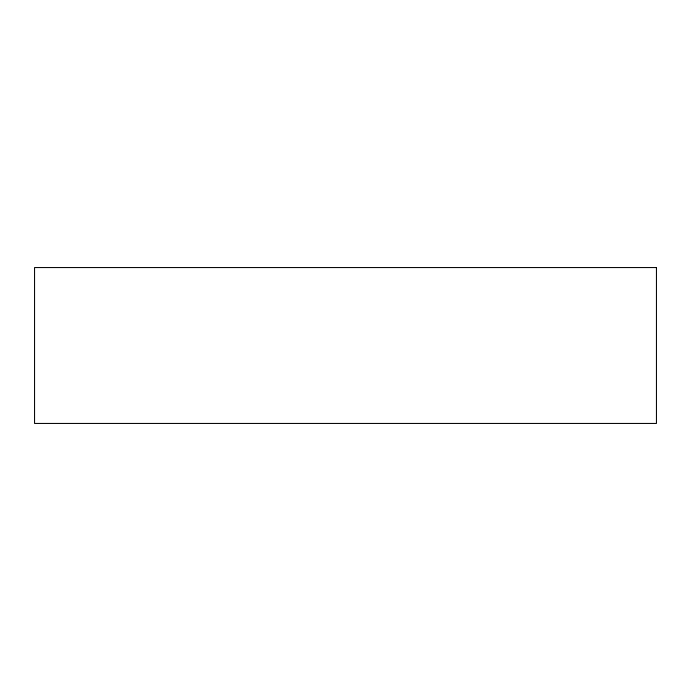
<?xml version="1.0" encoding="UTF-8"?>
<svg xmlns="http://www.w3.org/2000/svg" width="691" height="691" viewBox="0 0 691 691"><rect width="100%" height="100%" fill="white"/><g stroke="black" fill="none" stroke-linecap="round" stroke-linejoin="round"><path stroke-width="1.04" d="M656.45 267.555L34.55 267.555L34.55 423.445L656.45 423.445L656.45 267.555"/></g></svg>
